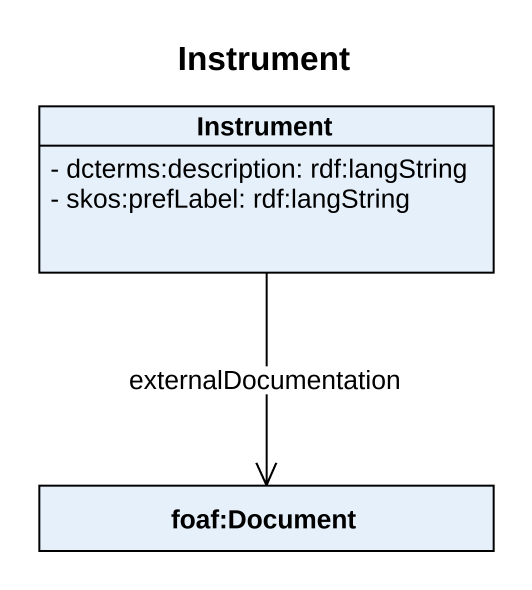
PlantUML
@startuml
title Instrument
hide circle
hide empty members
skinparam classAttributeIconSize 0
class Instrument {
  - dcterms:description: rdf:langString
  - skos:prefLabel: rdf:langString
}
class "foaf:Document" as foaf_Document
Instrument --> foaf_Document : externalDocumentation
@enduml
